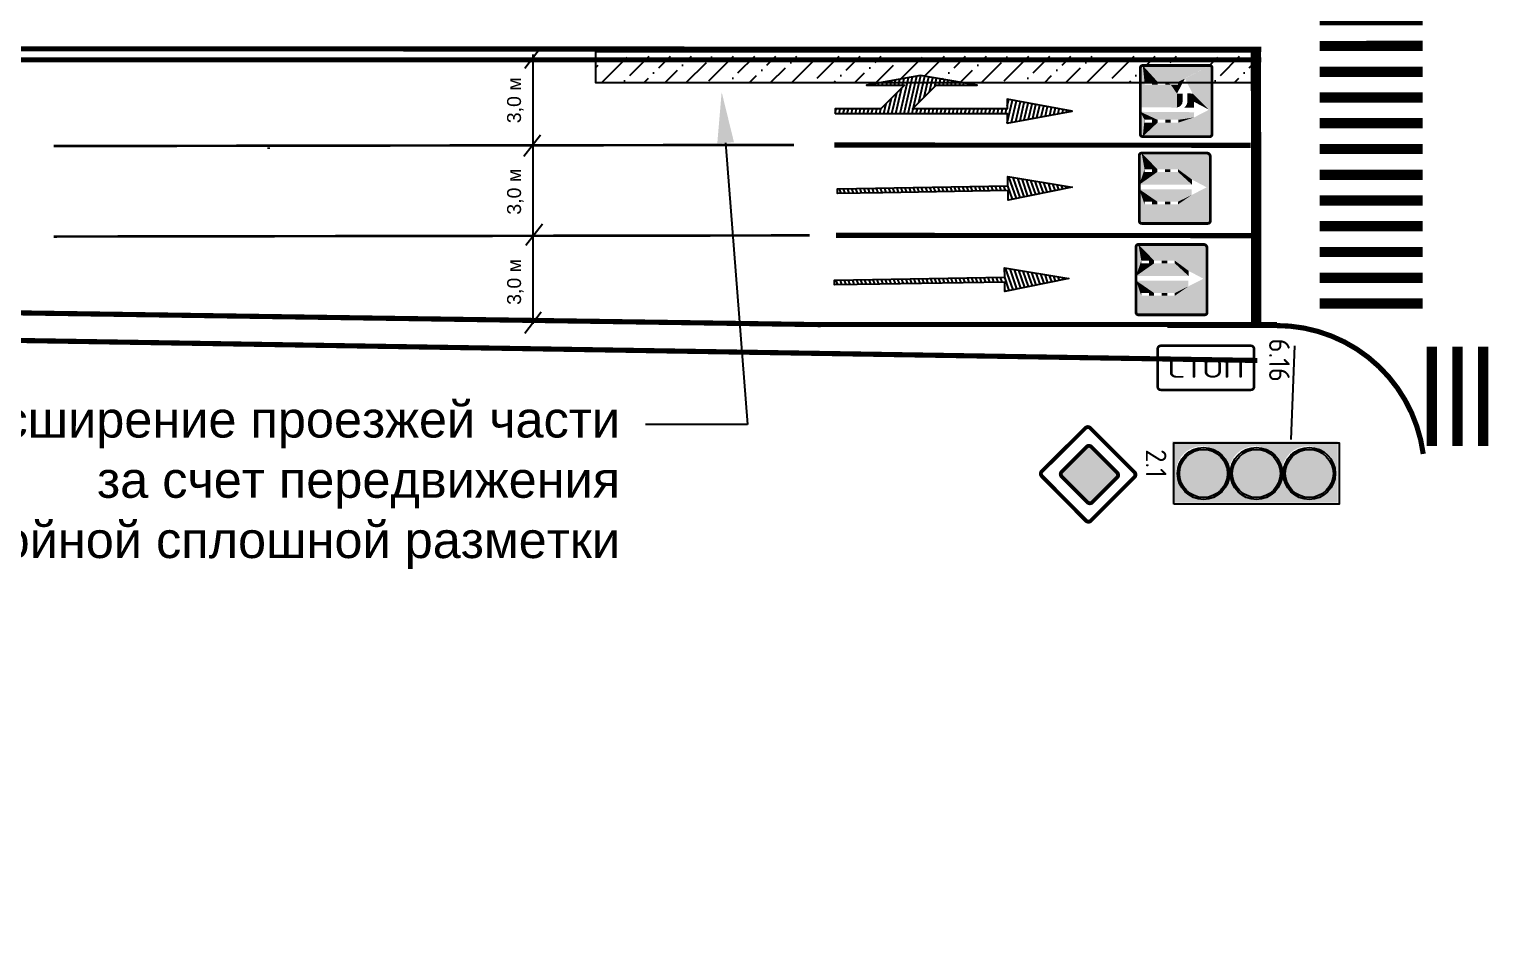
# Model space of a CAD drawing. Header units: millimetres. Extents: x 1734 to 2050, y 1482 to 1843.
# Drawn here: x 1950.95 to 1991.38, y 1800.14 to 1825.11 of the extents above; entities that cross this region are included whole.
import ezdxf
from ezdxf import colors
from ezdxf.entities.mleader import LeaderData, LeaderLine
from ezdxf.enums import TextEntityAlignment as Align
from ezdxf.math import Vec2, Vec3

# ---------------------------------------------------------------- set-up
doc = ezdxf.new("R2010")
doc.units = ezdxf.units.MM
for name, pattern in [('1.1', [141.652646, 70.079133, -0.0001, 71.573413]), ('1.3', [17.848385, 5.910826, -0.0001, 11.937459]), ('1.6_3_1', [4, 0, -1, 3]), ('JIS_02_0.7', [1.35, 0.75, -0.6])]:
    doc.linetypes.add(name, pattern=pattern)
doc.layers.add('КПЧ', color=9, linetype='Continuous')
doc.layers.add('Разметки', color=7, linetype='Continuous')
doc.styles.add('ROMAND', font='ROMAND.SHX', dxfattribs={"height": 2})
doc.styles.get("Standard").update_dxf_attribs({"font": 'arial.ttf'})

# ---------------------------------------------------------------- blocks, each defined once
blk = doc.blocks.new('*U6')
at = {"color": 0, "linetype": 'ByBlock', "lineweight": 15, "const_width": 0.4}
for points in [[(1.794, 17.106), (5.773, 16.689)], [(1.69, 16.112), (5.668, 15.694)], [(1.586, 15.117), (5.564, 14.7)], [(1.481, 14.123), (5.46, 13.705)], [(1.377, 13.128), (5.355, 12.711)], [(1.273, 12.133), (5.251, 11.716)], [(1.168, 11.139), (5.147, 10.722)], [(1.064, 10.144), (5.042, 9.727)], [(0.96, 9.15), (4.938, 8.733)], [(0.855, 8.155), (4.834, 7.738)], [(0.751, 7.161), (4.729, 6.743)], [(0.647, 6.166), (4.625, 5.749)], [(0.542, 5.172), (4.521, 4.754)], [(0.438, 4.177), (4.416, 3.76)], [(0.334, 3.183), (4.312, 2.765)], [(0.23, 2.188), (4.208, 1.771)], [(0.125, 1.193), (4.103, 0.776)], [(0.021, 0.199), (3.999, -0.218)]]:
    blk.add_lwpolyline(points, dxfattribs=at)
blk = doc.blocks.new('*U2')
at = {"color": 0, "linetype": 'ByBlock', "lineweight": 15, "const_width": 0.4}
for points in [[(-19.095, 2.003), (-18.693, 5.837)], [(-18.101, 1.899), (-17.698, 5.733)], [(-17.106, 1.794), (-16.704, 5.629)], [(-16.112, 1.69), (-15.709, 5.524)], [(-15.117, 1.586), (-14.715, 5.42)], [(-14.123, 1.481), (-13.72, 5.316)], [(-13.128, 1.377), (-12.726, 5.211)], [(-12.133, 1.273), (-11.731, 5.107)], [(-11.139, 1.168), (-10.737, 5.003)], [(-10.144, 1.064), (-9.742, 4.898)], [(-9.15, 0.96), (-8.748, 4.794)], [(-8.155, 0.855), (-7.753, 4.69)], [(-7.161, 0.751), (-6.759, 4.585)], [(-6.166, 0.647), (-5.764, 4.481)], [(-5.172, 0.542), (-4.769, 4.377)], [(-4.177, 0.438), (-3.775, 4.272)], [(-3.183, 0.334), (-2.78, 4.168)], [(-2.188, 0.23), (-1.786, 4.064)], [(-1.193, 0.125), (-0.791, 3.959)], [(-0.199, 0.021), (0.203, 3.855)]]:
    blk.add_lwpolyline(points, dxfattribs=at)
blk = doc.blocks.new('*U33')
at = {"color": 4, "linetype": 'Continuous'}
for points in [[(0.05, 3.66), (0, 3.47), (7.5, 3.59)], [(7.5, 3.59), (0, 3.47), (3.65, 3.46)], [(0, 3.47), (1.72, 0.41), (3.65, 3.46)], [(0, 3.47), (0, -3.47), (1.72, 0.41)], [(0.19, 3.79), (0.05, 3.66), (7.42, 3.77)], [(7.42, 3.77), (0.05, 3.66), (7.5, 3.59)], [(0.37, 3.84), (0.19, 3.79), (7.42, 3.77)], [(7.25, 3.84), (0.37, 3.84), (7.42, 3.77)], [(3.65, 3.46), (1.72, 0.41), (2.82, 1.89)], [(7.5, 3.59), (3.65, 3.46), (5.47, 0.41)], [(3.65, 3.46), (4.47, 1.86), (5.47, 0.41)], [(7.5, 3.59), (5.47, 0.41), (7.5, -3.47)], [(3.37, 1.89), (1.72, 0.41), (2.01, 0.41)], [(2.82, 1.89), (1.72, 0.41), (3.37, 1.89)], [(3.37, 1.89), (2.01, 0.41), (3.37, -3.72)], [(4.47, 1.86), (3.85, -3.72), (5.18, 0.41)], [(3.85, 1.86), (3.85, -3.72), (4.47, 1.86)], [(4.47, 1.86), (5.18, 0.41), (5.47, 0.41)], [(1.72, 0.41), (0, -3.47), (1.72, -0.4)], [(2.01, 0.41), (2.01, -0.4), (3.37, -3.72)], [(5.18, 0.41), (3.85, -3.72), (5.18, -0.4)], [(5.47, 0.41), (5.47, -0.4), (7.5, -3.47)], [(1.72, -0.4), (0, -3.47), (1.72, -0.98)], [(1.72, -0.98), (0, -3.47), (1.72, -1.79)], [(1.72, -0.98), (2.01, -0.4), (1.72, -0.4)], [(2.01, -0.4), (1.72, -0.98), (2.01, -0.98)], [(2.01, -0.4), (2.01, -0.98), (3.37, -3.72)], [(2.01, -0.98), (2.01, -1.79), (3.37, -3.72)], [(5.18, -0.4), (3.85, -3.72), (5.18, -0.98)], [(5.18, -0.98), (3.85, -3.72), (5.18, -1.79)], [(5.18, -0.98), (5.47, -0.4), (5.18, -0.4)], [(5.47, -0.4), (5.18, -0.98), (5.47, -0.98)], [(5.47, -0.4), (5.47, -0.98), (7.5, -3.47)], [(5.47, -0.98), (5.47, -1.79), (7.5, -3.47)], [(1.72, -1.79), (0, -3.47), (1.72, -2.35)], [(1.72, -2.35), (0, -3.47), (1.72, -3.16)], [(1.72, -2.35), (2.01, -1.79), (1.72, -1.79)], [(2.01, -1.79), (1.72, -2.35), (2.01, -2.35)], [(2.01, -1.79), (2.01, -2.35), (3.37, -3.72)], [(2.01, -2.35), (2.01, -3.16), (3.37, -3.72)], [(5.47, -1.79), (3.85, -3.72), (5.18, -2.35)], [(5.18, -1.79), (3.85, -3.72), (5.47, -1.79)], [(5.18, -2.35), (3.85, -3.72), (5.18, -3.16)], [(5.47, -1.79), (5.18, -2.35), (5.47, -2.35)], [(5.47, -1.79), (5.47, -2.35), (7.5, -3.47)], [(5.47, -2.35), (5.47, -3.16), (7.5, -3.47)], [(1.72, -3.16), (0, -3.47), (3.37, -3.72)], [(0, -3.47), (0.07, -3.64), (3.37, -3.72)], [(0.07, -3.64), (0.25, -3.72), (3.37, -3.72)], [(3.37, -3.72), (2.01, -3.16), (1.72, -3.16)], [(5.47, -3.16), (3.85, -3.72), (7.5, -3.47)], [(3.85, -3.72), (5.47, -3.16), (5.18, -3.16)], [(7.5, -3.47), (3.85, -3.72), (7.48, -3.55)], [(7.48, -3.55), (3.85, -3.72), (7.45, -3.62)], [(7.45, -3.62), (3.85, -3.72), (7.39, -3.67)], [(7.39, -3.67), (3.85, -3.72), (7.32, -3.71)], [(7.32, -3.71), (3.85, -3.72), (7.25, -3.72)]]:
    blk.add_solid(points, dxfattribs=at)
blk = doc.blocks.new('*U42')
at = {"color": 4, "linetype": 'Continuous'}
for points in [[(0.05, 3.66), (0, 3.47), (7.5, 3.59)], [(7.5, 3.59), (0, 3.47), (3.65, 3.46)], [(0, 3.47), (1.72, 0.41), (3.65, 3.46)], [(0, 3.47), (0, -3.47), (1.72, 0.41)], [(0.19, 3.79), (0.05, 3.66), (7.42, 3.77)], [(7.42, 3.77), (0.05, 3.66), (7.5, 3.59)], [(0.37, 3.84), (0.19, 3.79), (7.42, 3.77)], [(7.25, 3.84), (0.37, 3.84), (7.42, 3.77)], [(3.65, 3.46), (1.72, 0.41), (2.82, 1.89)], [(7.5, 3.59), (3.65, 3.46), (5.47, 0.41)], [(3.65, 3.46), (4.47, 1.86), (5.47, 0.41)], [(7.5, 3.59), (5.47, 0.41), (7.5, -3.47)], [(3.37, 1.89), (1.72, 0.41), (2.01, 0.41)], [(2.82, 1.89), (1.72, 0.41), (3.37, 1.89)], [(3.37, 1.89), (2.01, 0.41), (3.37, -3.72)], [(4.47, 1.86), (3.85, -3.72), (5.18, 0.41)], [(3.85, 1.86), (3.85, -3.72), (4.47, 1.86)], [(4.47, 1.86), (5.18, 0.41), (5.47, 0.41)], [(1.72, 0.41), (0, -3.47), (1.72, -0.4)], [(2.01, 0.41), (2.01, -0.4), (3.37, -3.72)], [(5.18, 0.41), (3.85, -3.72), (5.18, -0.4)], [(5.47, 0.41), (5.47, -0.4), (7.5, -3.47)], [(1.72, -0.4), (0, -3.47), (1.72, -0.98)], [(1.72, -0.98), (0, -3.47), (1.72, -1.79)], [(1.72, -0.98), (2.01, -0.4), (1.72, -0.4)], [(2.01, -0.4), (1.72, -0.98), (2.01, -0.98)], [(2.01, -0.4), (2.01, -0.98), (3.37, -3.72)], [(2.01, -0.98), (2.01, -1.79), (3.37, -3.72)], [(5.18, -0.4), (3.85, -3.72), (5.18, -0.98)], [(5.18, -0.98), (3.85, -3.72), (5.18, -1.79)], [(5.18, -0.98), (5.47, -0.4), (5.18, -0.4)], [(5.47, -0.4), (5.18, -0.98), (5.47, -0.98)], [(5.47, -0.4), (5.47, -0.98), (7.5, -3.47)], [(5.47, -0.98), (5.47, -1.79), (7.5, -3.47)], [(1.72, -1.79), (0, -3.47), (1.72, -2.35)], [(1.72, -2.35), (0, -3.47), (1.72, -3.16)], [(1.72, -2.35), (2.01, -1.79), (1.72, -1.79)], [(2.01, -1.79), (1.72, -2.35), (2.01, -2.35)], [(2.01, -1.79), (2.01, -2.35), (3.37, -3.72)], [(2.01, -2.35), (2.01, -3.16), (3.37, -3.72)], [(5.47, -1.79), (3.85, -3.72), (5.18, -2.35)], [(5.18, -1.79), (3.85, -3.72), (5.47, -1.79)], [(5.18, -2.35), (3.85, -3.72), (5.18, -3.16)], [(5.47, -1.79), (5.18, -2.35), (5.47, -2.35)], [(5.47, -1.79), (5.47, -2.35), (7.5, -3.47)], [(5.47, -2.35), (5.47, -3.16), (7.5, -3.47)], [(1.72, -3.16), (0, -3.47), (3.37, -3.72)], [(0, -3.47), (0.07, -3.64), (3.37, -3.72)], [(0.07, -3.64), (0.25, -3.72), (3.37, -3.72)], [(3.37, -3.72), (2.01, -3.16), (1.72, -3.16)], [(5.47, -3.16), (3.85, -3.72), (7.5, -3.47)], [(3.85, -3.72), (5.47, -3.16), (5.18, -3.16)], [(7.5, -3.47), (3.85, -3.72), (7.48, -3.55)], [(7.48, -3.55), (3.85, -3.72), (7.45, -3.62)], [(7.45, -3.62), (3.85, -3.72), (7.39, -3.67)], [(7.39, -3.67), (3.85, -3.72), (7.32, -3.71)], [(7.32, -3.71), (3.85, -3.72), (7.25, -3.72)]]:
    blk.add_solid(points, dxfattribs=at)

msp = doc.modelspace()

# ---------------------------------------------------------------- hatches: boundary and pattern name
h = msp.add_hatch()
h.set_pattern_fill('ANSI36', color=256, scale=0.13)
h.set_pattern_definition([(45, (-2915.94465, -2712.96744), (0.218893743, 0.80261039), [1.031875, -0.206375, 0, -0.206375])])
h.paths.add_polyline_path([(1974.478, 1823.625), (1975.615, 1823.826), (1976.819, 1823.625), (1981.705, 1823.625), (1981.705, 1824.038, -0.414214), (1981.771, 1824.104), (1983.624, 1824.104, -0.414214), (1983.69, 1824.038), (1983.69, 1823.625), (1984.82, 1823.625), (1984.82, 1824.358), (1966.632, 1824.361), (1966.632, 1823.625)])
h = msp.add_hatch(color=2)
h.dxf.hatch_style = 1
h.paths.add_polyline_path([(1980.348, 1813.554, 0.414214), (1980.216, 1813.554), (1979.529, 1812.866, 0.414214), (1979.529, 1812.734), (1980.242, 1812.021, 0.414214), (1980.374, 1812.021), (1981.062, 1812.708, 0.414214), (1981.062, 1812.841)])
at = {"ltscale": 0.2}
h = msp.add_hatch(color=251, dxfattribs=at)
h.dxf.hatch_style = 1
h.paths.add_polyline_path([(1987.166, 1812.011), (1987.166, 1813.705), (1982.589, 1813.705), (1982.589, 1812.011)])
h.paths.add_polyline_path([(1986.342, 1813.575, -1), (1986.342, 1812.142, -1)], flags=16)
h.paths.add_polyline_path([(1986.342, 1813.524, -1), (1986.342, 1812.193, -1)], flags=0)
h.paths.add_polyline_path([(1984.878, 1812.142, -1), (1984.878, 1813.575, -1)], flags=16)
h.paths.add_polyline_path([(1984.878, 1812.193, -1), (1984.878, 1813.524, -1)], flags=0)
h.paths.add_polyline_path([(1983.413, 1812.142, -1), (1983.413, 1813.575, -1)], flags=16)
h.paths.add_polyline_path([(1983.413, 1812.193, -1), (1983.413, 1813.524, -1)], flags=0)
h = msp.add_hatch(color=3)
h.dxf.hatch_style = 1
h.paths.add_polyline_path([(1983.453, 1813.484, 1), (1983.453, 1812.153, 1)])
h = msp.add_hatch(color=2)
h.dxf.hatch_style = 1
h.paths.add_polyline_path([(1984.917, 1813.484, 1), (1984.917, 1812.153, 1)])
h = msp.add_hatch(color=1)
h.dxf.hatch_style = 1
h.paths.add_polyline_path([(1986.382, 1813.484, 1), (1986.382, 1812.153, 1)])
at = {"layer": 'Разметки', "linetype": 'Continuous', "ltscale": 0.5}
h = msp.add_hatch(dxfattribs=at)
h.set_pattern_fill('ANSI31', scale=0.874817, angle=931.9189, style=0)
h.set_pattern_definition([(256.9188852, (-2191.17641, 1863.58058), (0.1065145315, -0.0247497014), [])])
h.paths.add_polyline_path([(1978.021, 1822.907), (1978.021, 1823.17), (1979.814, 1822.842), (1978.021, 1822.513), (1978.021, 1822.776), (1973.253, 1822.776), (1973.253, 1822.907), (1974.522, 1822.907), (1975.178, 1823.563), (1974.128, 1823.563), (1975.615, 1823.826), (1977.19, 1823.563), (1976.052, 1823.563), (1975.396, 1822.907)])
h = msp.add_hatch(dxfattribs=at)
h.set_pattern_fill('ANSI31', scale=0.865716, angle=933.9366, style=0)
h.set_pattern_definition([(108.9365867, (5346.19802, 2250.16667), (0.102357767, 0.035117936), [])])
h.paths.add_polyline_path([(1979.817, 1820.738), (1978.048, 1820.383), (1978.043, 1820.643), (1974.581, 1820.583), (1973.326, 1820.562), (1973.324, 1820.691), (1978.041, 1820.772), (1978.037, 1821.032)])
h = msp.add_hatch(dxfattribs=at)
h.set_pattern_fill('ANSI31', scale=0.865716, angle=933.9366, style=0)
h.set_pattern_definition([(108.9365867, (5346.10813, 2247.63852), (0.102357767, 0.035117936), [])])
h.paths.add_polyline_path([(1979.727, 1818.21), (1977.958, 1817.855), (1977.953, 1818.114), (1974.491, 1818.055), (1973.236, 1818.033), (1973.234, 1818.163), (1977.951, 1818.244), (1977.947, 1818.504)])

# ---------------------------------------------------------------- linework, layer by layer
at = {"color": 7}
for p, q in [((1965.123, 1824.611), (1964.665, 1824.023)), ((1965.097, 1822.176), (1964.64, 1821.588)), ((1965.151, 1819.717), (1964.693, 1819.129)), ((1965.121, 1817.281), (1964.663, 1816.693))]:
    msp.add_line(p, q, dxfattribs=at)
at = {"color": 0}
msp.add_line((1964.886, 1824.407), (1964.886, 1816.953), dxfattribs=at)
at = {"color": 7, "linetype": 'Continuous'}
for p, q in [((1981.541, 1812.851), (1980.318, 1814.074)), ((1980.334, 1811.511), (1981.541, 1812.719))]:
    msp.add_line(p, q, dxfattribs=at)
at = {"color": 250}
msp.add_lwpolyline([(1966.632, 1824.492), (1984.82, 1824.492), (1984.82, 1823.625), (1966.632, 1823.625)], close=True, dxfattribs=at)
at = {"color": 4, "linetype": 'Continuous'}
for points, const_width in [([(1981.705, 1822.202, 0.414214), (1981.771, 1822.137), (1983.624, 1822.137, 0.414214), (1983.69, 1822.202), (1983.69, 1824.038, 0.414214), (1983.624, 1824.104), (1981.771, 1824.104, 0.414214), (1981.705, 1824.038)], 0.0787), ([(1983.64, 1821.585, 0.414214), (1983.543, 1821.682), (1981.742, 1821.682, 0.414214), (1981.677, 1821.617), (1981.677, 1819.8, 0.414214), (1981.742, 1819.735), (1983.576, 1819.735, 0.414214), (1983.64, 1819.8)], 0.0779), ([(1983.551, 1819.056, 0.414214), (1983.453, 1819.154), (1981.652, 1819.154, 0.414214), (1981.587, 1819.089), (1981.587, 1817.272, 0.414214), (1981.652, 1817.207), (1983.486, 1817.207, 0.414214), (1983.551, 1817.272)], 0.0779)]:
    msp.add_lwpolyline(points, format="xyb", close=True, dxfattribs=dict(at, const_width=const_width))
at = {"color": 7, "linetype": 'Continuous', "const_width": 0.0712}
msp.add_lwpolyline([(1982.184, 1816.267), (1982.184, 1815.219, 0.414214), (1982.273, 1815.13), (1984.764, 1815.13, 0.414214), (1984.853, 1815.219), (1984.853, 1816.262, 0.414214), (1984.764, 1816.351), (1982.273, 1816.351, 0.414214), (1982.184, 1816.262)], format="xyb", dxfattribs=at)
at = {"color": 1, "linetype": 'Continuous', "const_width": 0.107}
msp.add_lwpolyline([(1980.334, 1811.511), (1981.541, 1812.719, 0.414214), (1981.541, 1812.851), (1980.318, 1814.074, 0.414214), (1980.186, 1814.074), (1978.979, 1812.877, 0.414214), (1978.979, 1812.744), (1980.201, 1811.511, 0.414214)], format="xyb", close=True, dxfattribs=at)
at = {"color": 7, "linetype": 'Continuous', "const_width": 0.107}
msp.add_lwpolyline([(1980.374, 1812.021), (1981.062, 1812.708, 0.414214), (1981.062, 1812.841), (1980.348, 1813.554, 0.414214), (1980.216, 1813.554), (1979.529, 1812.866, 0.414214), (1979.529, 1812.734), (1980.242, 1812.021, 0.414214)], format="xyb", close=True, dxfattribs=at)
msp.add_lwpolyline([(1982.629, 1811.971), (1982.629, 1813.665), (1987.206, 1813.665), (1987.206, 1811.971)], close=True)
for centre, radius in [((1983.453, 1812.818), 0.717), ((1983.453, 1812.818), 0.666), ((1984.917, 1812.818), 0.717), ((1984.917, 1812.818), 0.666), ((1986.382, 1812.818), 0.717), ((1986.382, 1812.818), 0.666)]:
    msp.add_circle(centre, radius)
at = {"color": 7, "linetype": 'Continuous'}
for centre, start, end in [((1980.278, 1814.019), 45, 135), ((1981.475, 1812.785), 315, 45)]:
    msp.add_arc(centre, 0.0935, start, end, dxfattribs=at)
at = {"color": 4, "linetype": 'Continuous'}
for points in [[(1981.771, 1824.104), (1981.725, 1824.085), (1981.705, 1822.948)], [(1981.821, 1823.652), (1981.771, 1824.104), (1981.705, 1822.948)], [(1981.725, 1824.085), (1981.705, 1824.038), (1981.705, 1822.948)], [(1982.032, 1823.652), (1981.771, 1824.104), (1981.821, 1823.652)], [(1982.182, 1823.652), (1981.771, 1824.104), (1982.032, 1823.652)], [(1982.393, 1823.652), (1981.771, 1824.104), (1982.182, 1823.652)], [(1982.546, 1823.576), (1981.771, 1824.104), (1982.393, 1823.652)], [(1982.546, 1823.652), (1981.771, 1824.104), (1982.546, 1823.576)], [(1982.757, 1823.652), (1981.771, 1824.104), (1982.546, 1823.652)], [(1983.624, 1824.104), (1981.771, 1824.104), (1982.757, 1823.652)], [(1983.624, 1824.104), (1982.757, 1823.652), (1982.757, 1823.652)], [(1983.624, 1824.104), (1982.938, 1823.741), (1983.606, 1822.881)], [(1983.624, 1824.104), (1983.606, 1822.881), (1983.624, 1822.137)], [(1983.671, 1822.156), (1983.624, 1824.104), (1983.624, 1822.137)], [(1983.671, 1824.085), (1983.624, 1824.104), (1983.671, 1822.156)], [(1983.671, 1824.085), (1983.69, 1822.202), (1983.69, 1824.038)], [(1983.69, 1822.202), (1983.671, 1824.085), (1983.671, 1822.156)], [(1981.705, 1822.948), (1981.821, 1823.576), (1981.821, 1823.652)], [(1982.032, 1823.576), (1981.821, 1823.576), (1981.705, 1822.948)], [(1982.182, 1823.576), (1982.032, 1823.576), (1981.705, 1822.948)], [(1982.393, 1823.576), (1982.182, 1823.576), (1981.705, 1822.948)], [(1982.546, 1823.576), (1982.393, 1823.576), (1981.705, 1822.948)], [(1982.715, 1822.941), (1982.546, 1823.576), (1981.705, 1822.948)], [(1982.032, 1823.652), (1982.182, 1823.576), (1982.182, 1823.652)], [(1982.182, 1823.576), (1982.032, 1823.652), (1982.032, 1823.576)], [(1982.546, 1823.576), (1982.393, 1823.652), (1982.393, 1823.576)], [(1982.719, 1823.325), (1982.546, 1823.576), (1982.715, 1822.941)], [(1982.757, 1823.576), (1982.546, 1823.576), (1982.719, 1823.325)], [(1982.938, 1823.741), (1982.757, 1823.652), (1982.719, 1823.325)], [(1983.606, 1822.881), (1982.938, 1823.741), (1983.152, 1823.329)], [(1982.778, 1822.96), (1982.719, 1823.325), (1982.715, 1822.941)], [(1982.831, 1823), (1982.719, 1823.325), (1982.778, 1822.96)], [(1982.865, 1823.056), (1982.719, 1823.325), (1982.831, 1823)], [(1982.878, 1823.121), (1982.719, 1823.325), (1982.865, 1823.056)], [(1982.879, 1823.324), (1982.719, 1823.325), (1982.878, 1823.121)], [(1983.152, 1823.329), (1983.007, 1823.105), (1982.996, 1823.041)], [(1983.188, 1822.938), (1983.152, 1823.329), (1982.996, 1823.041)], [(1983.152, 1823.329), (1983.008, 1823.33), (1983.007, 1823.105)], [(1983.189, 1823.1), (1983.152, 1823.329), (1983.188, 1822.938)], [(1983.606, 1822.881), (1983.152, 1823.329), (1983.189, 1823.1)], [(1981.725, 1822.156), (1981.705, 1822.823), (1981.705, 1822.202)], [(1981.771, 1822.137), (1981.705, 1822.823), (1981.725, 1822.156)], [(1981.821, 1822.601), (1981.705, 1822.823), (1981.771, 1822.137)], [(1982.032, 1822.601), (1981.705, 1822.823), (1981.821, 1822.601)], [(1982.182, 1822.601), (1981.705, 1822.823), (1982.032, 1822.601)], [(1982.393, 1822.601), (1981.705, 1822.823), (1982.182, 1822.601)], [(1982.546, 1822.601), (1981.705, 1822.823), (1982.393, 1822.601)], [(1982.757, 1822.601), (1981.705, 1822.823), (1982.546, 1822.601)], [(1983.194, 1822.668), (1981.705, 1822.823), (1982.757, 1822.601)], [(1983.195, 1822.812), (1981.705, 1822.823), (1983.194, 1822.668)], [(1983.194, 1822.668), (1982.757, 1822.525), (1981.771, 1822.137)], [(1983.624, 1822.137), (1983.194, 1822.668), (1981.771, 1822.137)], [(1983.194, 1822.668), (1982.757, 1822.601), (1982.757, 1822.525)], [(1983.188, 1822.938), (1982.964, 1822.984), (1982.917, 1822.94)], [(1983.188, 1822.938), (1982.996, 1823.041), (1982.964, 1822.984)], [(1983.624, 1822.137), (1983.606, 1822.881), (1983.194, 1822.668)], [(1981.821, 1822.525), (1981.821, 1822.601), (1981.771, 1822.137)], [(1982.032, 1822.525), (1981.821, 1822.525), (1981.771, 1822.137)], [(1982.182, 1822.525), (1982.032, 1822.525), (1981.771, 1822.137)], [(1982.393, 1822.525), (1982.182, 1822.525), (1981.771, 1822.137)], [(1982.546, 1822.525), (1982.393, 1822.525), (1981.771, 1822.137)], [(1982.757, 1822.525), (1982.546, 1822.525), (1981.771, 1822.137)], [(1982.032, 1822.525), (1982.182, 1822.525), (1982.182, 1822.601)], [(1982.182, 1822.601), (1982.032, 1822.601), (1982.032, 1822.525)], [(1982.393, 1822.601), (1982.546, 1822.525), (1982.546, 1822.601)], [(1982.546, 1822.525), (1982.393, 1822.601), (1982.393, 1822.525)]]:
    msp.add_solid(points, dxfattribs=at)
at = {"color": 4, "linetype": 'Continuous', "extrusion": (0, 0, -1)}
msp.add_solid([(-1983.624, 1824.104), (-1982.938, 1823.741), (-1982.938, 1823.741)], dxfattribs=at)
at = {"layer": 'КПЧ', "color": 0, "lineweight": 30, "const_width": 0.142}
for points in [[(1984.762, 1821.896), (1973.234, 1821.905)], [(1984.765, 1819.397), (1973.277, 1819.406)]]:
    msp.add_lwpolyline(points, dxfattribs=at)
at = {"layer": 'КПЧ', "color": 5, "lineweight": 30, "const_width": 0.142}
msp.add_lwpolyline([(1984.945, 1815.944), (1853.54, 1818.064)], dxfattribs=at)
at = {"layer": 'Разметки'}
msp.add_line((1985.968, 1816.351), (1985.872, 1813.757), dxfattribs=at)
at = {"layer": 'Разметки', "color": 7, "linetype": '1.3', "lineweight": 0, "const_width": 0.142, "flags": 128}
for points in [[(1985.054, 1824.258), (1854.011, 1824.276)], [(1985.051, 1824.551), (1854.014, 1824.613)]]:
    msp.add_lwpolyline(points, dxfattribs=at)
at = {"layer": 'Разметки', "color": 7, "linetype": '1.1', "ltscale": 0.5, "const_width": 0.285}
msp.add_lwpolyline([(1984.912, 1816.967), (1984.905, 1824.544)], dxfattribs=at)
at = {"layer": 'Разметки', "color": 7, "linetype": 'Continuous', "flags": 128}
msp.add_lwpolyline([(1973.253, 1822.776), (1978.021, 1822.776), (1978.021, 1822.513), (1979.814, 1822.842), (1978.021, 1823.17), (1978.021, 1822.907), (1975.396, 1822.907), (1976.052, 1823.563), (1977.19, 1823.563), (1975.615, 1823.826), (1974.128, 1823.563), (1975.178, 1823.563), (1974.522, 1822.907), (1973.253, 1822.907)], close=True, dxfattribs=at)
at = {"layer": 'Разметки', "color": 0, "linetype": '1.6_3_1', "lineweight": 0, "const_width": 0.0712, "flags": 128}
for points in [[(1972.118, 1821.907), (1951.626, 1821.875)], [(1972.547, 1819.404), (1951.626, 1819.372)]]:
    msp.add_lwpolyline(points, dxfattribs=at)
at = {"layer": 'Разметки', "color": 7, "linetype": '1.6_3_1', "lineweight": 0, "true_color": 0xffffff, "const_width": 0.0712, "flags": 128}
msp.add_lwpolyline([(1957.578, 1821.841), (1957.578, 1821.79)], dxfattribs=at)
at = {"layer": 'Разметки', "color": 7, "linetype": 'Continuous', "flags": 128}
for points in [[(1974.581, 1820.583), (1973.326, 1820.562), (1973.324, 1820.691), (1978.041, 1820.772), (1978.037, 1821.032), (1979.817, 1820.738), (1978.048, 1820.383), (1978.043, 1820.643), (1974.581, 1820.583)], [(1974.491, 1818.055), (1973.236, 1818.033), (1973.234, 1818.163), (1977.951, 1818.244), (1977.947, 1818.504), (1979.727, 1818.21), (1977.958, 1817.855), (1977.953, 1818.114), (1974.491, 1818.055)]]:
    msp.add_lwpolyline(points, dxfattribs=at)
at = {"layer": 'Разметки', "color": 0, "linetype": '1.3', "lineweight": 0, "const_width": 0.142, "flags": 128}
for points in [[(1972.853, 1816.935), (1927.517, 1817.6)], [(1985.488, 1816.938), (1972.827, 1816.94)]]:
    msp.add_lwpolyline(points, dxfattribs=at)
at = {"layer": 'Разметки', "color": 7, "linetype": '1.3', "lineweight": 0, "true_color": 0xffffff, "const_width": 0.142, "flags": 128}
msp.add_lwpolyline([(1989.536, 1813.358), (1989.536, 1813.358, 0.378007), (1985.453, 1816.91), (1982.452, 1816.909)], format="xyb", dxfattribs=at)

# ---------------------------------------------------------------- block references
at = {"color": 4, "linetype": 'Continuous', "xscale": 0.259714843393994, "yscale": 0.259714843393994, "zscale": 0.259714843393994, "rotation": 270.0001530121086}
for name, p in [('*U33', (1982.642, 1821.682)), ('*U42', (1982.552, 1819.154))]:
    msp.add_blockref(name, p, dxfattribs=at)
at = {"layer": 'Разметки', "color": 7, "xscale": -0.712388565240056, "yscale": 0.7123885652400561, "zscale": 0.7123885652400561, "rotation": 174.0117768827568}
for name, p in [('*U6', (1986.668, 1829.773)), ('*U2', (2003.45, 1816.324))]:
    msp.add_blockref(name, p, dxfattribs=at)

# ---------------------------------------------------------------- texts
at = {"color": 7, "linetype": 'Continuous', "style": 'ROMAND', "width": 0.9}
for s, p in [('6.16', (1985.269, 1816.55)), ('2.1', (1981.857, 1813.488))]:
    msp.add_text(s, height=0.5699, rotation=270, dxfattribs=at).set_placement(p)
at = {"color": 7, "linetype": 'Continuous', "style": 'ROMAND'}
msp.add_text('СТОП', height=0.546, dxfattribs=at).set_placement((1982.471, 1815.465), (1984.603, 1815.465), align=Align.ALIGNED)
at = {"linetype": 'JIS_02_0.7', "char_height": 0.3858, "attachment_point": 9, "rotation": 90}
for insert in [(1964.632, 1823.777), (1964.633, 1821.247), (1964.633, 1818.752)]:
    msp.add_mtext_dynamic_manual_height_columns('3,0 м', width=6.42298, gutter_width=12.5, heights=[0], dxfattribs=dict(at, insert=insert))

# ---------------------------------------------------------------- leaders
at = {"color": 7}
ml = msp.add_multileader_mtext('Standard', dxfattribs=at)
ml.set_content('Расширение проезжей части \\Pза счет передвижения \\Pдвойной сплошной разметки', color=7)
ml.set_leader_properties()
ml.build(insert=Vec2(0, 0))
ml.multileader.update_dxf_attribs({"arrow_head_size": 1.412})
ctx = ml.context
ctx.base_point, ctx.char_height, ctx.arrow_head_size, ctx.landing_gap_size, ctx.plane_origin = Vec3(1947.987, 1814.173), 1, 1.412, 0.706, Vec3(1984.285, 1819.288)
ctx.text_align_type = 2
notes = []
notes.append((ctx, [(0, (1, 1, 0), (1970.834, 1814.173), (-1, 0), 2.825, [(0, [(1970.115, 1823.371)], 0, [])])]))
ctx.mtext.insert, ctx.mtext.alignment, ctx.mtext.flow_direction = Vec3(1967.303, 1814.812), 3, 5
for ctx, leaders in notes:
    for number, flags, end, landing, length, lines in leaders:
        leader = LeaderData()
        leader.index, (leader.has_last_leader_line, leader.has_dogleg_vector, leader.attachment_direction) = number, flags
        leader.last_leader_point, leader.dogleg_vector, leader.dogleg_length = Vec3(end), Vec3(landing), length
        for number, points, colour, breaks in lines:
            line = LeaderLine()
            line.index, line.vertices, line.color, line.breaks = number, Vec3.list(points), colors.encode_raw_color(colour), breaks
            leader.lines.append(line)
        ctx.leaders.append(leader)

doc.saveas('drawing.dxf')
